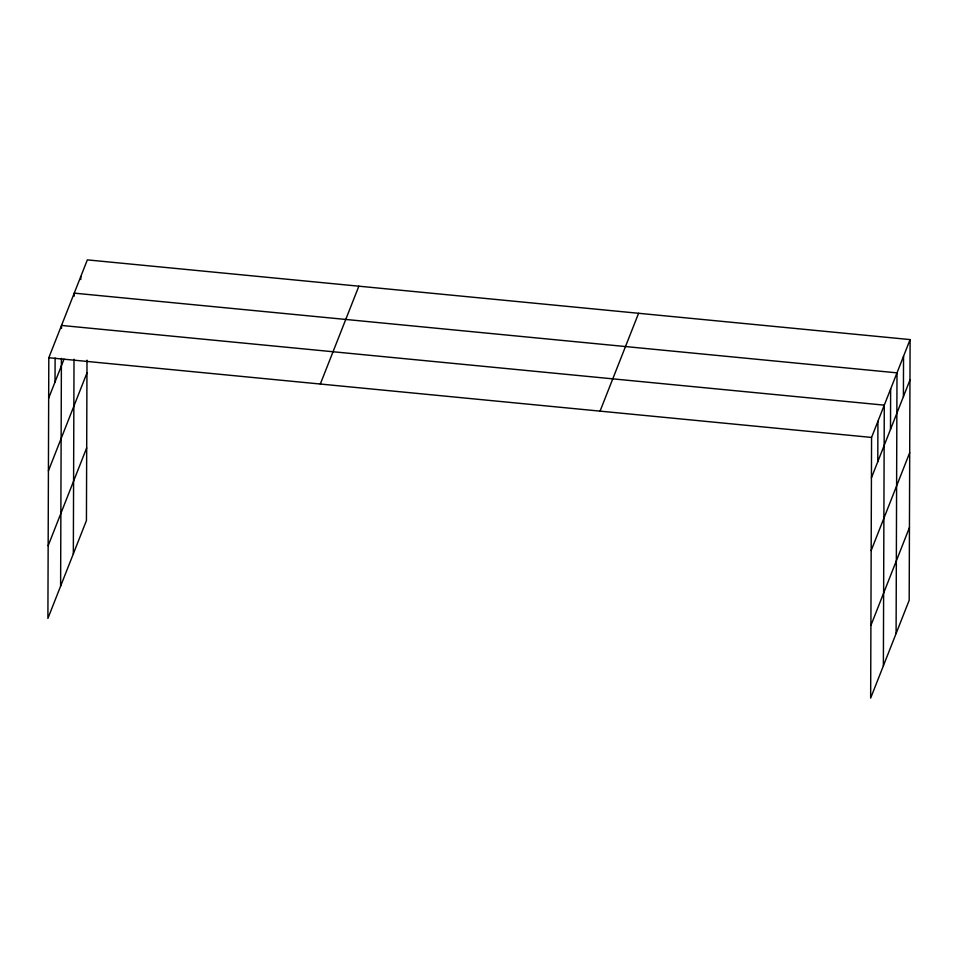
<?xml version="1.0" encoding="UTF-8"?>
<svg xmlns="http://www.w3.org/2000/svg" width="958" height="958" viewBox="0 0 958 958"><rect width="100%" height="100%" fill="white"/><g stroke="black" fill="none" stroke-linecap="round" stroke-linejoin="round"><path stroke-width="1.44" d="M910.1 339.587L871.564 437.435L870.654 698.119L909.19 600.271L910.1 339.587L87.346 259.881L48.81 357.729L47.9 618.413L86.436 520.565L86.998 360.16M55.025 382.002L55.109 358.053M60.617 586.116L61.408 358.364M61.516 328.438L61.528 325.445L884.282 405.15L883.372 665.822M73.335 553.832L74.017 359.214M74.233 296.142L74.245 293.148L896.999 372.854L896.089 633.537M80.783 279.508L80.795 276.515M877.779 461.708L877.923 421.292M890.497 429.412L890.641 388.996M903.406 396.636L903.55 356.22M48.666 398.145L64.03 359.13M48.415 470.833L86.95 372.985M48.151 545.725L86.687 447.877M320.319 384.038L358.855 286.191M600.055 411.138L638.591 313.29M871.421 477.85L909.956 380.003M871.169 550.539L909.705 452.691M870.906 625.43L909.441 527.583M48.81 357.729L871.564 437.435"/></g></svg>
